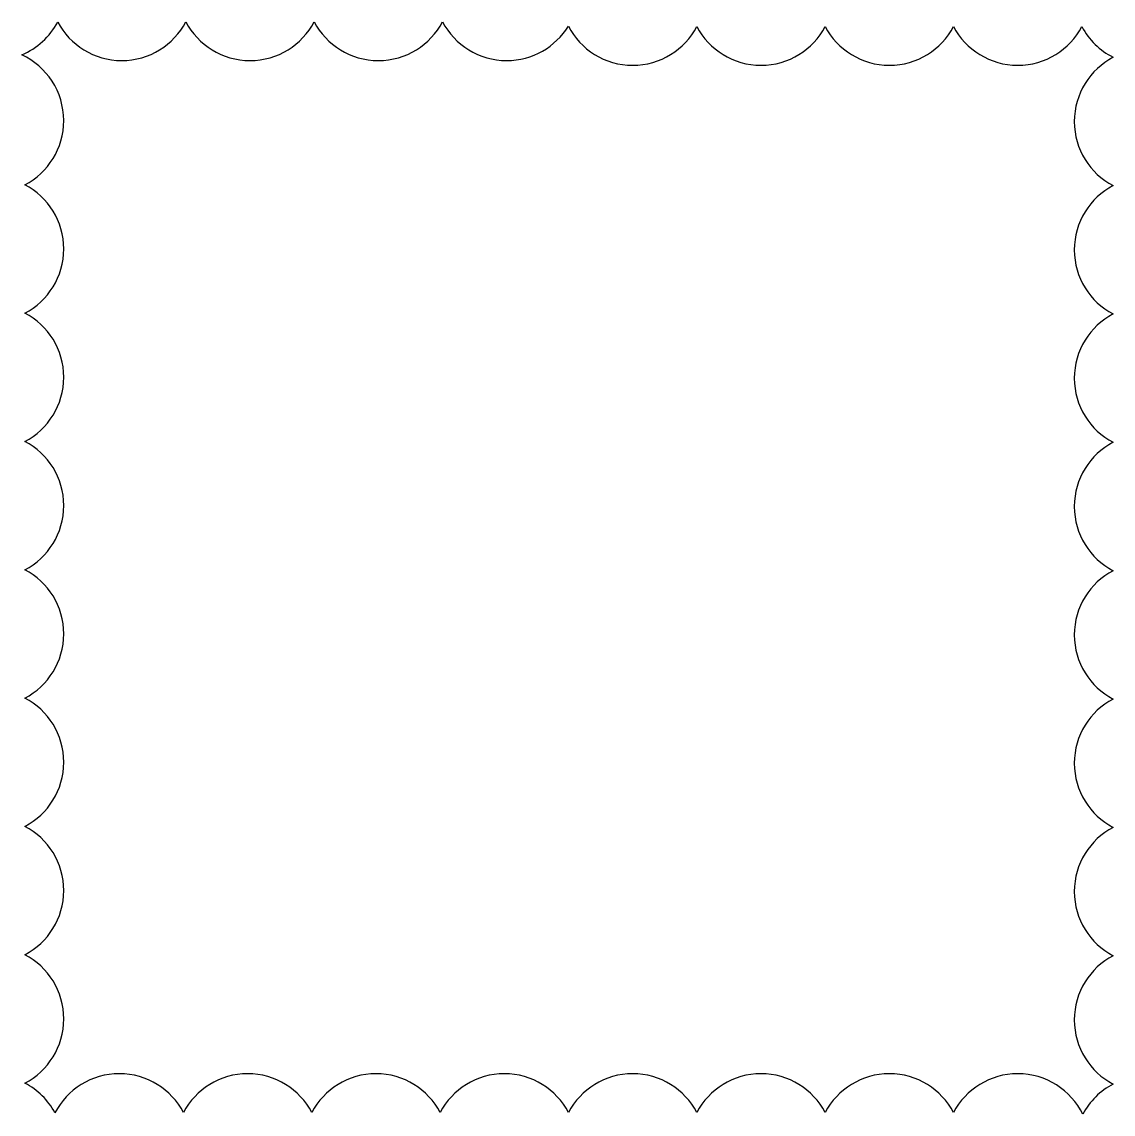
# Model space of a CAD drawing. Header units: centimetres. Extents: x -10 to 0.6, y 3.8 to 14.4.
import ezdxf

# ---------------------------------------------------------------- set-up
doc = ezdxf.new("R2010")
doc.units = ezdxf.units.CM
doc.header["$MEASUREMENT"] = 0
doc.layers.add('Layer 1', color=7, linetype='Continuous')

msp = doc.modelspace()

# ---------------------------------------------------------------- linework, layer by layer
at = {"layer": 'Layer 1', "color": 56, "lineweight": 30}
msp.add_open_spline([(-8.42672, 14.4373), (-8.54519, 14.21356), (-8.78025, 14.0611), (-9.05097, 14.0611), (-9.05097, 14.0611), (-9.32104, 14.0611), (-9.55492, 14.21267), (-9.67357, 14.43565), (-9.67357, 14.43565), (-9.74942, 14.29312), (-9.87271, 14.17974), (-10.02249, 14.1165), (-10.02249, 14.1165), (-9.78201, 14.00398), (-9.61487, 13.7594), (-9.61487, 13.47654), (-9.61487, 13.47654), (-9.61487, 13.20571), (-9.76782, 12.97058), (-9.9919, 12.85229), (-9.9919, 12.85229), (-9.76791, 12.73381), (-9.61487, 12.49873), (-9.61487, 12.22803), (-9.61487, 12.22803), (-9.61487, 11.95721), (-9.76782, 11.72208), (-9.9919, 11.60378), (-9.9919, 11.60378), (-9.76791, 11.48555), (-9.61487, 11.25105), (-9.61487, 10.98036), (-9.61487, 10.98036), (-9.61487, 10.70953), (-9.76782, 10.47358), (-9.9919, 10.35528), (-9.9919, 10.35528), (-9.76791, 10.23705), (-9.61487, 10.00255), (-9.61487, 9.73186), (-9.61487, 9.73186), (-9.61487, 9.46103), (-9.76782, 9.22508), (-9.9919, 9.10678), (-9.9919, 9.10678), (-9.76791, 8.98854), (-9.61487, 8.75404), (-9.61487, 8.48335), (-9.61487, 8.48335), (-9.61487, 8.21263), (-9.76796, 7.97744), (-9.9919, 7.8591), (-9.9919, 7.8591), (-9.76773, 7.74092), (-9.61487, 7.50568), (-9.61487, 7.23485), (-9.61487, 7.23485), (-9.61487, 6.96416), (-9.76801, 6.72978), (-9.9919, 6.61143), (-9.9919, 6.61143), (-9.76773, 6.49301), (-9.61487, 6.25717), (-9.61487, 5.98635), (-9.61487, 5.98635), (-9.61487, 5.71566), (-9.76801, 5.48128), (-9.9919, 5.36292), (-9.9919, 5.36292), (-9.76773, 5.2445), (-9.61487, 5.00867), (-9.61487, 4.73785), (-9.61487, 4.73785), (-9.61487, 4.46702), (-9.76782, 4.23189), (-9.9919, 4.1136), (-9.9919, 4.1136), (-9.86861, 4.04825), (-9.76646, 3.94757), (-9.70003, 3.82503), (-9.70003, 3.82503), (-9.58243, 4.05097), (-9.34629, 4.20537), (-9.07412, 4.20537), (-9.07412, 4.20537), (-8.8034, 4.20537), (-8.56824, 4.05221), (-8.44987, 3.82834), (-8.44987, 3.82834), (-8.33171, 4.05251), (-8.09648, 4.20537), (-7.82562, 4.20537), (-7.82562, 4.20537), (-7.5549, 4.20537), (-7.31974, 4.05221), (-7.20137, 3.82834), (-7.20137, 3.82834), (-7.0832, 4.05251), (-6.84797, 4.20537), (-6.57712, 4.20537), (-6.57712, 4.20537), (-6.3064, 4.20537), (-6.07124, 4.05221), (-5.95287, 3.82834), (-5.95287, 3.82834), (-5.8347, 4.05251), (-5.59947, 4.20537), (-5.32862, 4.20537), (-5.32862, 4.20537), (-5.05789, 4.20537), (-4.82273, 4.05221), (-4.70436, 3.82834), (-4.70436, 3.82834), (-4.5862, 4.05251), (-4.35097, 4.20537), (-4.08011, 4.20537), (-4.08011, 4.20537), (-3.80939, 4.20537), (-3.57423, 4.05221), (-3.45586, 3.82834), (-3.45586, 3.82834), (-3.3377, 4.05251), (-3.10247, 4.20537), (-2.83161, 4.20537), (-2.83161, 4.20537), (-2.56089, 4.20537), (-2.32573, 4.05221), (-2.20736, 3.82834), (-2.20736, 3.82834), (-2.08895, 4.05251), (-1.85314, 4.20537), (-1.58228, 4.20537), (-1.58228, 4.20537), (-1.31156, 4.20537), (-1.07723, 4.05221), (-0.95886, 3.82834), (-0.95886, 3.82834), (-0.84045, 4.05251), (-0.60463, 4.20537), (-0.33378, 4.20537), (-0.33378, 4.20537), (-0.05638, 4.20537), (0.18341, 4.04474), (0.29874, 3.8118), (0.29874, 3.8118), (0.3653, 3.93636), (0.46822, 4.03851), (0.59309, 4.1045), (0.59309, 4.1045), (0.36892, 4.22268), (0.21606, 4.45793), (0.21606, 4.72875), (0.21606, 4.72875), (0.21606, 4.99957), (0.36902, 5.2347), (0.59309, 5.353), (0.59309, 5.353), (0.3691, 5.47148), (0.21606, 5.70656), (0.21606, 5.97725), (0.21606, 5.97725), (0.21606, 6.24808), (0.36902, 6.4832), (0.59309, 6.6015), (0.59309, 6.6015), (0.3691, 6.71998), (0.21606, 6.95506), (0.21606, 7.22575), (0.21606, 7.22575), (0.21606, 7.49658), (0.36902, 7.73171), (0.59309, 7.85001), (0.59309, 7.85001), (0.3691, 7.96848), (0.21606, 8.20357), (0.21606, 8.47426), (0.21606, 8.47426), (0.21606, 8.74508), (0.36902, 8.98021), (0.59309, 9.09851), (0.59309, 9.09851), (0.3691, 9.21698), (0.21606, 9.45207), (0.21606, 9.72276), (0.21606, 9.72276), (0.21606, 9.99358), (0.36902, 10.22871), (0.59309, 10.34701), (0.59309, 10.34701), (0.3691, 10.46524), (0.21606, 10.69974), (0.21606, 10.97044), (0.21606, 10.97044), (0.21606, 11.24126), (0.36902, 11.47721), (0.59309, 11.59551), (0.59309, 11.59551), (0.3691, 11.71375), (0.21606, 11.94825), (0.21606, 12.21894), (0.21606, 12.21894), (0.21606, 12.48976), (0.36902, 12.72572), (0.59309, 12.84402), (0.59309, 12.84402), (0.3691, 12.96225), (0.21606, 13.19675), (0.21606, 13.46744), (0.21606, 13.46744), (0.21606, 13.73856), (0.36944, 13.97435), (0.59392, 14.09252), (0.59392, 14.09252), (0.4644, 14.15859), (0.35746, 14.26259), (0.28965, 14.391), (0.28965, 14.391), (0.17142, 14.16726), (-0.06306, 14.0148), (-0.33378, 14.0148), (-0.33378, 14.0148), (-0.60463, 14.0148), (-0.84054, 14.16695), (-0.95886, 14.391), (-0.95886, 14.391), (-1.07708, 14.16726), (-1.31156, 14.0148), (-1.58228, 14.0148), (-1.58228, 14.0148), (-1.85314, 14.0148), (-2.08905, 14.16695), (-2.20736, 14.391), (-2.20736, 14.391), (-2.32583, 14.16726), (-2.56089, 14.0148), (-2.83161, 14.0148), (-2.83161, 14.0148), (-3.10247, 14.0148), (-3.33755, 14.16695), (-3.45586, 14.391), (-3.45586, 14.391), (-3.57433, 14.16726), (-3.80939, 14.0148), (-4.08011, 14.0148), (-4.08011, 14.0148), (-4.35228, 14.0148), (-4.58827, 14.16849), (-4.70602, 14.39431), (-4.70602, 14.39431), (-4.83074, 14.19441), (-5.05257, 14.0611), (-5.30547, 14.0611), (-5.30547, 14.0611), (-5.57632, 14.0611), (-5.8114, 14.21326), (-5.92972, 14.4373), (-5.92972, 14.4373), (-6.04818, 14.21356), (-6.28325, 14.0611), (-6.55397, 14.0611), (-6.55397, 14.0611), (-6.82482, 14.0611), (-7.0599, 14.21326), (-7.17822, 14.4373), (-7.17822, 14.4373), (-7.29669, 14.21356), (-7.53175, 14.0611), (-7.80247, 14.0611), (-7.80247, 14.0611), (-8.07332, 14.0611), (-8.30841, 14.21326), (-8.42672, 14.4373)], degree=3, knots=[0, 0, 0, 0, 0.01449275, 0.01449275, 0.01449275, 0.01449275, 0.02898551, 0.02898551, 0.02898551, 0.02898551, 0.04347826, 0.04347826, 0.04347826, 0.04347826, 0.05797101, 0.05797101, 0.05797101, 0.05797101, 0.07246377, 0.07246377, 0.07246377, 0.07246377, 0.08695652, 0.08695652, 0.08695652, 0.08695652, 0.10144928, 0.10144928, 0.10144928, 0.10144928, 0.11594203, 0.11594203, 0.11594203, 0.11594203, 0.13043478, 0.13043478, 0.13043478, 0.13043478, 0.14492754, 0.14492754, 0.14492754, 0.14492754, 0.15942029, 0.15942029, 0.15942029, 0.15942029, 0.17391304, 0.17391304, 0.17391304, 0.17391304, 0.1884058, 0.1884058, 0.1884058, 0.1884058, 0.20289855, 0.20289855, 0.20289855, 0.20289855, 0.2173913, 0.2173913, 0.2173913, 0.2173913, 0.23188406, 0.23188406, 0.23188406, 0.23188406, 0.24637681, 0.24637681, 0.24637681, 0.24637681, 0.26086957, 0.26086957, 0.26086957, 0.26086957, 0.27536232, 0.27536232, 0.27536232, 0.27536232, 0.28985507, 0.28985507, 0.28985507, 0.28985507, 0.30434783, 0.30434783, 0.30434783, 0.30434783, 0.31884058, 0.31884058, 0.31884058, 0.31884058, 0.33333333, 0.33333333, 0.33333333, 0.33333333, 0.34782609, 0.34782609, 0.34782609, 0.34782609, 0.36231884, 0.36231884, 0.36231884, 0.36231884, 0.37681159, 0.37681159, 0.37681159, 0.37681159, 0.39130435, 0.39130435, 0.39130435, 0.39130435, 0.4057971, 0.4057971, 0.4057971, 0.4057971, 0.42028986, 0.42028986, 0.42028986, 0.42028986, 0.43478261, 0.43478261, 0.43478261, 0.43478261, 0.44927536, 0.44927536, 0.44927536, 0.44927536, 0.46376812, 0.46376812, 0.46376812, 0.46376812, 0.47826087, 0.47826087, 0.47826087, 0.47826087, 0.49275362, 0.49275362, 0.49275362, 0.49275362, 0.50724638, 0.50724638, 0.50724638, 0.50724638, 0.52173913, 0.52173913, 0.52173913, 0.52173913, 0.53623188, 0.53623188, 0.53623188, 0.53623188, 0.55072464, 0.55072464, 0.55072464, 0.55072464, 0.56521739, 0.56521739, 0.56521739, 0.56521739, 0.57971014, 0.57971014, 0.57971014, 0.57971014, 0.5942029, 0.5942029, 0.5942029, 0.5942029, 0.60869565, 0.60869565, 0.60869565, 0.60869565, 0.62318841, 0.62318841, 0.62318841, 0.62318841, 0.63768116, 0.63768116, 0.63768116, 0.63768116, 0.65217391, 0.65217391, 0.65217391, 0.65217391, 0.66666667, 0.66666667, 0.66666667, 0.66666667, 0.68115942, 0.68115942, 0.68115942, 0.68115942, 0.69565217, 0.69565217, 0.69565217, 0.69565217, 0.71014493, 0.71014493, 0.71014493, 0.71014493, 0.72463768, 0.72463768, 0.72463768, 0.72463768, 0.73913043, 0.73913043, 0.73913043, 0.73913043, 0.75362319, 0.75362319, 0.75362319, 0.75362319, 0.76811594, 0.76811594, 0.76811594, 0.76811594, 0.7826087, 0.7826087, 0.7826087, 0.7826087, 0.79710145, 0.79710145, 0.79710145, 0.79710145, 0.8115942, 0.8115942, 0.8115942, 0.8115942, 0.82608696, 0.82608696, 0.82608696, 0.82608696, 0.84057971, 0.84057971, 0.84057971, 0.84057971, 0.85507246, 0.85507246, 0.85507246, 0.85507246, 0.86956522, 0.86956522, 0.86956522, 0.86956522, 0.88405797, 0.88405797, 0.88405797, 0.88405797, 0.89855072, 0.89855072, 0.89855072, 0.89855072, 0.91304348, 0.91304348, 0.91304348, 0.91304348, 0.92753623, 0.92753623, 0.92753623, 0.92753623, 0.94202899, 0.94202899, 0.94202899, 0.94202899, 0.95652174, 0.95652174, 0.95652174, 0.95652174, 0.97101449, 0.97101449, 0.97101449, 0.97101449, 1, 1, 1, 1], dxfattribs=at)

doc.saveas('drawing.dxf')
